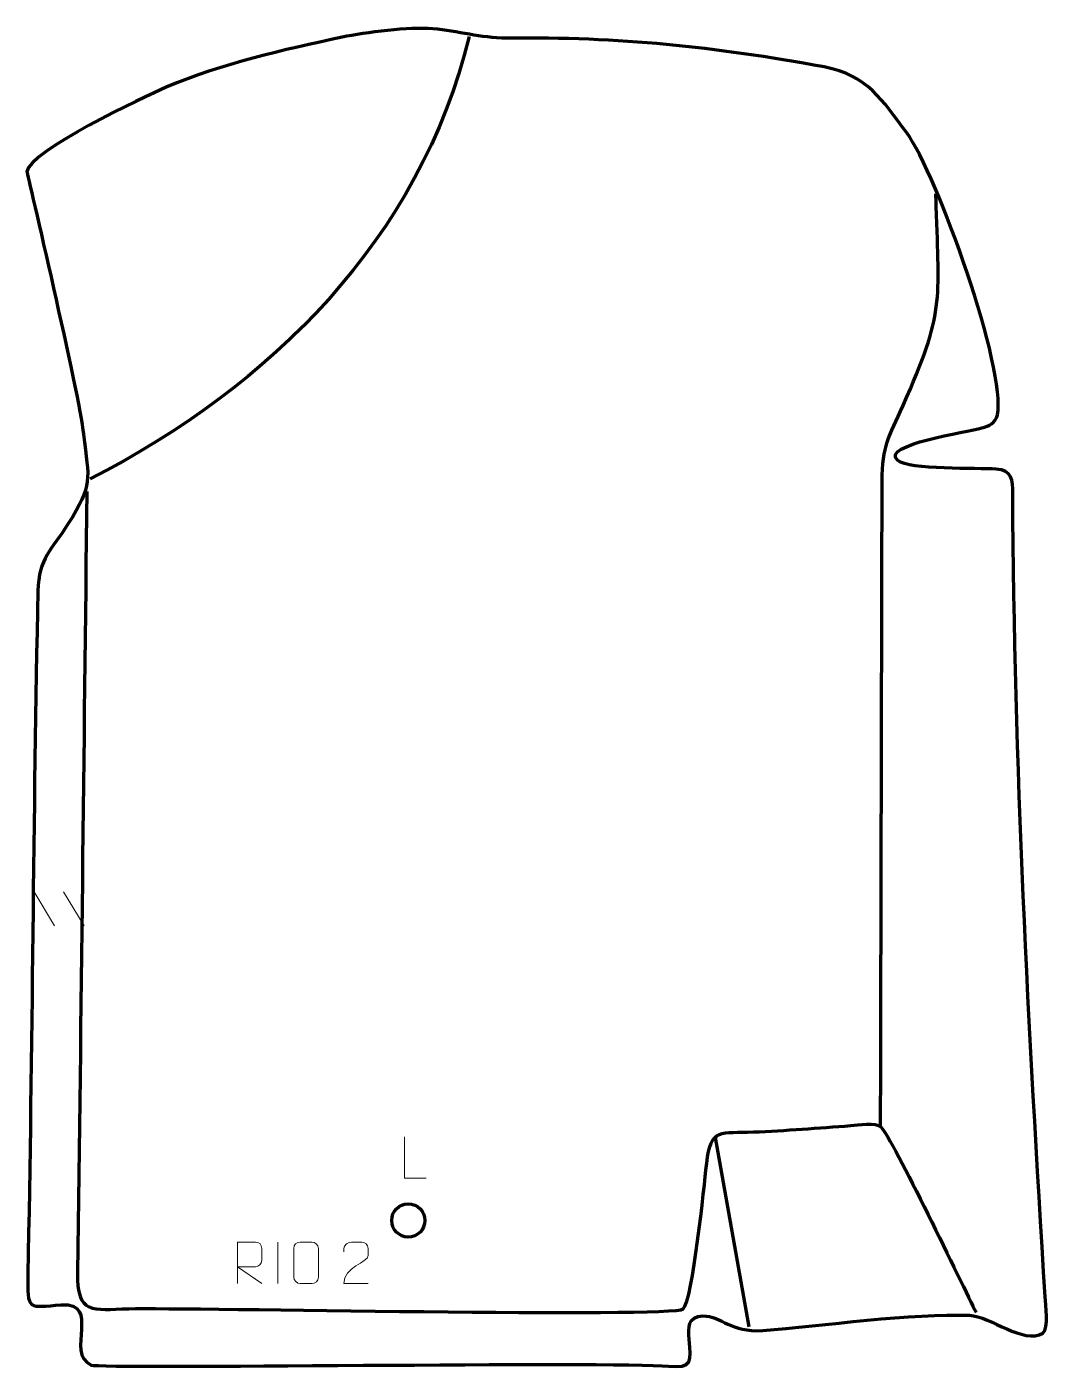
# Model space of a CAD drawing. Header units: millimetres. Extents: x -545 to 71, y -39 to 770.
import ezdxf

# ---------------------------------------------------------------- set-up
doc = ezdxf.new("R2010")
doc.units = ezdxf.units.MM
doc.header["$MEASUREMENT"] = 0
doc.layers.add('layer 1', color=7, linetype='Continuous', plot=False)
doc.layers.add('layer 2', color=7, linetype='Continuous')
doc.layers.add('layer 3', color=7, linetype='Continuous')

msp = doc.modelspace()

# ---------------------------------------------------------------- linework, layer by layer
at = {"layer": 'layer 1', "color": 250, "lineweight": 9}
for points in [[(-540.652, 248.5334), (-540.652, 248.5334), (-528.2877, 227.9891), (-528.2877, 227.9891)], [(-522.9221, 248.5334), (-522.9221, 248.5334), (-510.5578, 227.9891), (-510.5578, 227.9891)], [(-393.8664, 37.5074), (-393.8664, 37.5074), (-393.8664, 12.5333), (-393.8664, 12.5333)]]:
    msp.add_open_spline(points, degree=3, dxfattribs=at)
for points, knots in [([(-304.665, 76.0217), (-304.665, 76.0217), (-317.6141, 76.0217), (-317.6141, 76.0217), (-317.6141, 76.0217), (-317.6141, 76.0217), (-317.6141, 100.9753), (-317.6141, 100.9753)], [0, 0, 0, 0, 0.33333333, 0.33333333, 0.33333333, 0.33333333, 1, 1, 1, 1]), ([(-418.1984, 12.5436), (-418.1984, 12.5436), (-418.1984, 37.4971), (-418.1984, 37.4971), (-418.1984, 37.4971), (-414.6036, 37.4971), (-411.0081, 37.4971), (-407.4129, 37.4971), (-407.4129, 37.4971), (-405.0876, 37.4594), (-403.5303, 35.9694), (-403.5344, 33.603), (-403.5344, 33.603), (-403.5348, 31.5675), (-403.5348, 28.5081), (-403.5344, 26.4721), (-403.5344, 26.4721), (-403.5409, 24.5966), (-405.3532, 22.6548), (-407.3627, 22.6357), (-407.3627, 22.6357), (-407.3627, 22.6357), (-418.1984, 22.6357), (-418.1984, 22.6357), (-418.1984, 22.6357), (-418.1984, 22.6357), (-403.5437, 12.5436), (-403.5437, 12.5436)], [0, 0, 0, 0, 0.125, 0.125, 0.125, 0.125, 0.25, 0.25, 0.25, 0.25, 0.375, 0.375, 0.375, 0.375, 0.5, 0.5, 0.5, 0.5, 0.625, 0.625, 0.625, 0.625, 0.75, 0.75, 0.75, 0.75, 1, 1, 1, 1]), ([(-380.386, 37.4968), (-378.0603, 37.4968), (-375.7342, 37.4968), (-373.4081, 37.4968), (-373.4081, 37.4968), (-371.4615, 37.5324), (-369.4701, 36.0408), (-369.4434, 33.6032), (-369.4434, 33.6032), (-369.4438, 27.8563), (-369.4438, 22.109), (-369.4434, 16.3613), (-369.4434, 16.3613), (-369.5832, 14.0379), (-371.2604, 12.5583), (-373.4081, 12.5475), (-373.4081, 12.5475), (-375.74, 12.5479), (-378.0719, 12.5479), (-380.4034, 12.5475), (-380.4034, 12.5475), (-382.3284, 12.4421), (-384.3005, 14.3266), (-384.2893, 16.3439), (-384.2893, 16.3439), (-384.289, 22.114), (-384.289, 27.8837), (-384.2893, 33.653), (-384.2893, 33.653), (-384.2851, 35.7911), (-382.5384, 37.5103), (-380.386, 37.4968)], [0, 0, 0, 0, 0.11111111, 0.11111111, 0.11111111, 0.11111111, 0.22222222, 0.22222222, 0.22222222, 0.22222222, 0.33333333, 0.33333333, 0.33333333, 0.33333333, 0.44444444, 0.44444444, 0.44444444, 0.44444444, 0.55555556, 0.55555556, 0.55555556, 0.55555556, 0.66666667, 0.66666667, 0.66666667, 0.66666667, 0.77777778, 0.77777778, 0.77777778, 0.77777778, 1, 1, 1, 1]), ([(-339.495, 12.5332), (-344.4094, 12.5335), (-349.3238, 12.5335), (-354.2379, 12.5332), (-354.2379, 12.5332), (-354.2379, 22.4655), (-339.5869, 25.1067), (-339.495, 29.417), (-339.495, 29.417), (-339.4953, 30.8411), (-339.4953, 32.2648), (-339.495, 33.6881), (-339.495, 33.6881), (-339.5119, 35.7652), (-341.6347, 37.49), (-343.3057, 37.5073), (-343.3057, 37.5073), (-345.3789, 37.5069), (-347.4518, 37.5069), (-349.5242, 37.5073), (-349.5242, 37.5073), (-351.3463, 37.5238), (-354.171, 35.7317), (-354.2379, 33.6381), (-354.2379, 33.6381), (-354.2379, 33.6381), (-354.2379, 31.5833), (-354.2379, 31.5833)], [0, 0, 0, 0, 0.125, 0.125, 0.125, 0.125, 0.25, 0.25, 0.25, 0.25, 0.375, 0.375, 0.375, 0.375, 0.5, 0.5, 0.5, 0.5, 0.625, 0.625, 0.625, 0.625, 0.75, 0.75, 0.75, 0.75, 1, 1, 1, 1])]:
    msp.add_open_spline(points, degree=3, knots=knots, dxfattribs=at)
at = {"layer": 'layer 2', "color": 140, "lineweight": 158}
for points in [[(-278.6987, 763.8267), (-307.9726, 642.2236), (-398.8341, 552.457), (-506.902, 497.2588)], [(-130.6117, 100.5302), (-130.6117, 100.5302), (-110.2912, -13.652), (-110.2912, -13.652)]]:
    msp.add_open_spline(points, degree=3, dxfattribs=at)
for points, knots in [([(-30.9824, 107.681), (-30.6846, 236.6281), (-30.3176, 366.688), (-30.0654, 495.6356), (-30.0654, 495.6356), (-29.9125, 517.7415), (-26.1243, 521.8243), (-17.3671, 541.5584), (-17.3671, 541.5584), (7.4888, 597.5709), (4.2962, 603.9917), (2.522, 661.4826), (2.522, 661.4826), (2.4449, 663.9795), (2.3672, 666.4764), (2.2892, 668.9733)], [0, 0, 0, 0, 0.2, 0.2, 0.2, 0.2, 0.4, 0.4, 0.4, 0.4, 0.6, 0.6, 0.6, 0.6, 1, 1, 1, 1]), ([(-508.8864, 489.7181), (-510.6834, 332.8835), (-512.339, 176.1259), (-514.504, 19.2904), (-514.504, 19.2904), (-514.8593, -6.447), (-505.9359, -3.1989), (-483.5437, -2.6526), (-483.5437, -2.6526), (-449.0912, -1.812), (-155.5521, -8.1032), (-149.8248, -2.812), (-149.8248, -2.812), (-144.1257, 2.4533), (-137.0462, 72.6947), (-135.7886, 83.5919), (-135.7886, 83.5919), (-135.7886, 83.5919), (-135.6163, 85.0851), (-135.6163, 85.0851), (-135.6163, 85.0851), (-133.1298, 106.8161), (-127.0905, 102.9996), (-107.5147, 103.8245), (-107.5147, 103.8245), (-88.2954, 104.6344), (-68.1172, 106.2347), (-48.8758, 107.6753), (-48.8758, 107.6753), (-44.3664, 108.013), (-34.0599, 110.0233), (-30.688, 106.6899), (-30.688, 106.6899), (-23.8263, 99.9064), (18.5423, 10.9521), (26.4985, -4.7892)], [0, 0, 0, 0, 0.1, 0.1, 0.1, 0.1, 0.2, 0.2, 0.2, 0.2, 0.3, 0.3, 0.3, 0.3, 0.4, 0.4, 0.4, 0.4, 0.5, 0.5, 0.5, 0.5, 0.6, 0.6, 0.6, 0.6, 0.7, 0.7, 0.7, 0.7, 0.8, 0.8, 0.8, 0.8, 1, 1, 1, 1])]:
    msp.add_open_spline(points, degree=3, knots=knots, dxfattribs=at)
at = {"layer": 'layer 3', "color": 250, "lineweight": 200}
msp.add_ellipse((-315.3268, 50.5381), major_axis=(0, 10), ratio=1, dxfattribs=at)
at = {"layer": 'layer 3', "color": 242, "lineweight": 158}
msp.add_open_spline([(-256.1586, 762.8104), (-187.4454, 763.4635), (-131.8064, 757.6494), (-64.9511, 745.4497), (-64.9511, 745.4497), (-38.6324, 740.3777), (-30.2955, 725.667), (-15.1347, 705.6712), (-15.1347, 705.6712), (2.8686, 681.1386), (45.3648, 562.2228), (39.3151, 535.9222), (39.3151, 535.9222), (38.0708, 530.5126), (34.4855, 529.3216), (29.92, 528.0147), (29.92, 528.0147), (21.5791, 525.6271), (-31.5437, 517.7893), (-20.6666, 508.4405), (-20.6666, 508.4405), (-13.7981, 502.537), (27.3496, 503.9147), (38.6169, 503.1646), (38.6169, 503.1646), (48.2751, 502.4241), (48.6087, 496.7537), (48.6502, 488.1064), (48.6502, 488.1064), (49.4293, 325.9412), (58.1531, 165.9816), (68.0644, 4.4126), (68.0644, 4.4126), (68.3495, -0.2349), (70.5042, -14.2863), (66.724, -17.3038), (66.724, -17.3038), (55.2776, -24.4151), (35.1999, -7.1366), (22.5883, -6.61), (22.5883, -6.61), (-11.2699, -5.1965), (-66.4383, -12.9563), (-101.8697, -15.7996), (-101.8697, -15.7996), (-121.6201, -16.9629), (-126.1525, -7.4093), (-138.1295, -6.8421), (-138.1295, -6.8421), (-147.073, -7.6565), (-146.7778, -13.6411), (-146.1381, -21.2352), (-146.1381, -21.2352), (-145.0258, -34.4405), (-144.0217, -38.6692), (-158.7464, -37.2934), (-158.7464, -37.2934), (-190.4678, -34.3295), (-500.8952, -39.0626), (-506.3102, -36.57), (-506.3102, -36.57), (-522.2142, -29.2492), (-500.0094, 1.3014), (-524.225, -0.3497), (-524.225, -0.3497), (-544.1214, -1.7063), (-544.8671, -4.4426), (-544.3909, 18.4436), (-544.3909, 18.4436), (-541.6619, 149.6125), (-541.2256, 297.5176), (-538.3544, 429.8708), (-538.3544, 429.8708), (-537.9355, 449.1788), (-529.9332, 454.6932), (-520.2639, 469.9695), (-520.2639, 469.9695), (-504.8367, 494.4576), (-507.6607, 496.0329), (-510.8482, 524.3061), (-510.8482, 524.3061), (-513.5036, 547.9939), (-544.9775, 682.1309), (-544.9628, 682.2791), (-544.9628, 682.2791), (-543.7437, 694.5597), (-473.9893, 727.7052), (-461.0304, 733.2137), (-461.0304, 733.2137), (-427.4799, 747.3742), (-390.712, 755.797), (-355.1497, 763.3465), (-355.1497, 763.3465), (-340.9907, 766.3523), (-314.7699, 769.6032), (-300.5922, 768.4065), (-300.5922, 768.4065), (-285.4151, 767.1255), (-271.8314, 762.8524), (-256.1586, 762.8104)], degree=3, knots=[0, 0, 0, 0, 0.03846154, 0.03846154, 0.03846154, 0.03846154, 0.07692308, 0.07692308, 0.07692308, 0.07692308, 0.11538462, 0.11538462, 0.11538462, 0.11538462, 0.15384615, 0.15384615, 0.15384615, 0.15384615, 0.19230769, 0.19230769, 0.19230769, 0.19230769, 0.23076923, 0.23076923, 0.23076923, 0.23076923, 0.26923077, 0.26923077, 0.26923077, 0.26923077, 0.30769231, 0.30769231, 0.30769231, 0.30769231, 0.34615385, 0.34615385, 0.34615385, 0.34615385, 0.38461538, 0.38461538, 0.38461538, 0.38461538, 0.42307692, 0.42307692, 0.42307692, 0.42307692, 0.46153846, 0.46153846, 0.46153846, 0.46153846, 0.5, 0.5, 0.5, 0.5, 0.53846154, 0.53846154, 0.53846154, 0.53846154, 0.57692308, 0.57692308, 0.57692308, 0.57692308, 0.61538462, 0.61538462, 0.61538462, 0.61538462, 0.65384615, 0.65384615, 0.65384615, 0.65384615, 0.69230769, 0.69230769, 0.69230769, 0.69230769, 0.73076923, 0.73076923, 0.73076923, 0.73076923, 0.76923077, 0.76923077, 0.76923077, 0.76923077, 0.80769231, 0.80769231, 0.80769231, 0.80769231, 0.84615385, 0.84615385, 0.84615385, 0.84615385, 0.88461538, 0.88461538, 0.88461538, 0.88461538, 0.92307692, 0.92307692, 0.92307692, 0.92307692, 1, 1, 1, 1], dxfattribs=at)

doc.saveas('drawing.dxf')
